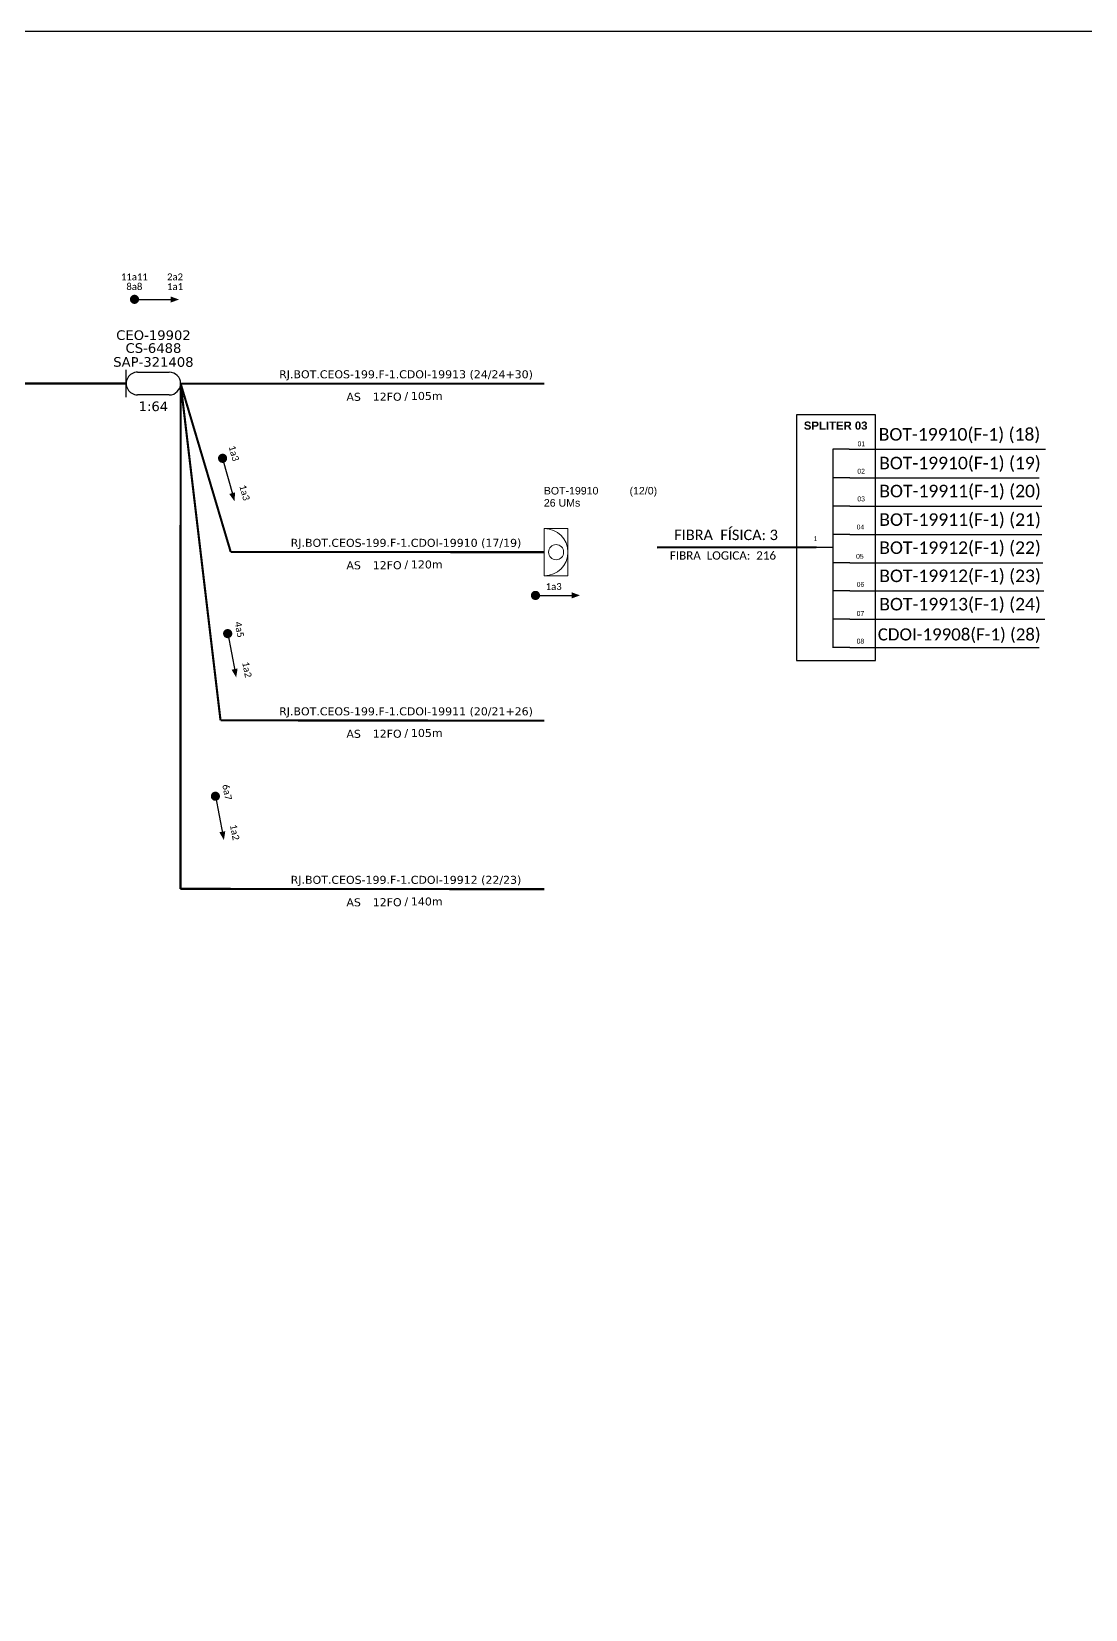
# Model space of a CAD drawing. Extents: x -89 to 749, y 705 to 1299.
# Drawn here: x 138 to 359.8, y 967 to 1299 of the extents above; entities that cross this region are included whole.
import ezdxf
from ezdxf.enums import TextEntityAlignment as Align

# ---------------------------------------------------------------- set-up
doc = ezdxf.new("R2010")
doc.units = 0
for name, color, linetype, lineweight in [("20.0-LEGENDA DOS CDO'S", 1, 'Continuous', 0), ('20.1-CDO_INTERIOR', 1, 'Continuous', 0), ('40.1-ETIQUETAS', 1, 'Continuous', 20)]:
    doc.layers.add(name, color=color, linetype=linetype, lineweight=lineweight)
for name, color, linetype in [('20.4-CEOS', 1, 'Continuous'), ('CAP a instalar', 1, 'Continuous'), ('SETA', 7, 'Continuous'), ('texto', 255, 'Continuous'), ('UNIFILAR', 7, 'Continuous')]:
    doc.layers.add(name, color=color, linetype=linetype)
doc.styles.add('ARIAL', font='arial.ttf')
doc.styles.add('MtXpl_Calibri', font='calibri.ttf')
doc.styles.add('siredit', font='verdana.ttf')
doc.styles.get("Standard").update_dxf_attribs({"font": 'arial.ttf'})
doc.linetypes.add('FENCELINE1', pattern='A,0.25,-0.1,[133,ltypeshp.shx,S=0.1,R=0,X=-0.1,Y=0],-0.1,1', length=1.45)

# ---------------------------------------------------------------- blocks, each defined once
blk = doc.blocks.new('ETIQUETA_RS5F')
at = {"layer": '40.1-ETIQUETAS', "color": 0, "style": 'siredit'}
blk.add_text('/', height=1.5, dxfattribs=at).set_placement((1.58, -1.95), align=Align.MIDDLE_RIGHT)
for tag, p in [('ETIQUETA_R_PRIMARIA', (1.21, 4.1)), ('ETIQUETA_R_SECUNDARIA', (1.21, 2.1)), ('F_ATIVAS/F_MORTAS', (1.14, -4.24))]:
    blk.add_attdef(tag, text='', height=1.5, dxfattribs=at).set_placement(p, align=Align.MIDDLE_CENTER)
for tag, p in [('TIPO_CABO', (-6.58, -2.12)), ('CAP_CABO', (0.4, -2.09))]:
    blk.add_attdef(tag, text='', height=1.5, dxfattribs=at).set_placement(p, align=Align.MIDDLE_RIGHT)
blk.add_attdef('METROS', text='', height=1.5, dxfattribs=at).set_placement((2.14, -1.95), align=Align.MIDDLE_LEFT)
for tag, p in [('FUSÃO_1', (0.85, -8.39)), ('FUSÃO_2', (0.85, -10.6)), ('FUSÃO_3', (0.85, -12.93)), ('FUSÃO_4', (0.85, -15.14)), ('FUSÃO_5', (0.85, -17.16))]:
    blk.add_attdef(tag, text='', height=1.5, dxfattribs=at).set_placement(p, align=Align.CENTER)
blk = doc.blocks.new('CDOI_INT')
at = {"layer": '20.1-CDO_INTERIOR', "color": 0, "lineweight": 18}
blk.add_lwpolyline([(4.25, -4.25), (4.25, 4.25), (0, 4.25), (0, -4.25)], close=True, dxfattribs=at)
blk.add_circle((2.12, 0), 1.36, dxfattribs=at)
blk.add_arc((0, 0), 4.25, 270, 90, dxfattribs=at)
at = {"layer": "20.0-LEGENDA DOS CDO'S", "color": 0, "style": 'ARIAL'}
for tag, p in [('CDO_N', (-0.08, 10.38)), ('SPLITER_1', (21.18, 10.38)), ('SURVEY', (-0.08, 8.2)), ('SPLITER_2', (21.19, 8.68)), ('SAP', (-0.08, 6.23)), ('1:XX', (5.94, -2.22)), ('UMS', (5.94, -4.24))]:
    blk.add_attdef(tag, p, '', height=1.36, dxfattribs=at)
blk.add_attdef('FIBRAS_UTILIZADAS', text='', height=1.36, dxfattribs=at).set_placement((15.34, 10.38), align=Align.CENTER)

msp = doc.modelspace()

# ---------------------------------------------------------------- linework, layer by layer
msp.add_lwpolyline([(-89.32, 705.02), (749.25, 705.02), (749.25, 1299.02), (-89.32, 1299.02), (-89.32, 705.02)])
at = {"const_width": 0.962}
for points in [[(159.21, 1242.67, 1), (160.17, 1242.67, 1)], [(178.1, 1209.68, 1), (178.35, 1208.75, 1)], [(178.1, 1209.68, 1), (178.35, 1208.75, 1)], [(179.2, 1172.8, 1), (179.39, 1171.85, 1)], [(179.2, 1172.8, 1), (179.39, 1171.85, 1)], [(176.62, 1138.57, 1), (176.8, 1137.63, 1)], [(176.62, 1138.57, 1), (176.8, 1137.63, 1)]]:
    msp.add_lwpolyline(points, format="xyb", close=True, dxfattribs=at)
at = {"color": 7}
msp.add_lwpolyline([(298.99, 1166.69), (315.62, 1166.69), (315.62, 1218.33), (298.99, 1218.33)], close=True, dxfattribs=at)
at = {"color": 1}
msp.add_lwpolyline([(243.58, 1180.36, 0.962, 0.962, 1), (244.55, 1180.36, 0.962, 0.962, 1)], format="xyseb", close=True, dxfattribs=at)
at = {"layer": '20.4-CEOS', "color": 5}
for p, q in [((160.32, 1227.34), (167.01, 1227.33)), ((167.01, 1222.56), (160.32, 1222.57))]:
    msp.add_line(p, q, dxfattribs=at)
msp.add_lwpolyline([(157.93, 1222.08), (157.94, 1227.83)], dxfattribs=at)
for centre, start, end in [((160.32, 1224.95), 89.9211, 269.9211), ((167.01, 1224.94), 269.9211, 89.9211)]:
    msp.add_arc(centre, 2.38, start, end, dxfattribs=at)
at = {"layer": 'CAP a instalar', "color": 7, "linetype": 'FENCELINE1', "ltscale": 7, "const_width": 0.449}
msp.add_lwpolyline([(47.94, 1224.98), (157.94, 1224.96)], dxfattribs=at)
at = {"layer": 'CAP a instalar', "color": 251, "linetype": 'FENCELINE1', "ltscale": 7, "const_width": 0.449}
for points in [[(169.35, 1224.94), (245.92, 1224.92)], [(169.39, 1224.97), (169.36, 1118.55)], [(169.39, 1224.97), (177.79, 1154.07)], [(177.79, 1154.07), (245.92, 1154)], [(169.36, 1118.61), (245.92, 1118.54)]]:
    msp.add_lwpolyline(points, dxfattribs=at)
at = {"layer": 'CAP a instalar', "color": 1, "linetype": 'FENCELINE1', "ltscale": 7, "const_width": 0.449}
for points in [[(169.39, 1224.97), (179.93, 1189.52)], [(179.93, 1189.52), (245.92, 1189.46)]]:
    msp.add_lwpolyline(points, dxfattribs=at)
at = {"layer": 'SETA'}
for points in [[(159.69, 1242.67), (167.96, 1242.67)], [(178.22, 1209.21), (180.42, 1201.24)], [(178.22, 1209.21), (180.42, 1201.24)], [(179.3, 1172.33), (180.87, 1164.2)], [(179.3, 1172.33), (180.87, 1164.2)], [(176.71, 1138.1), (178.28, 1129.97)], [(176.71, 1138.1), (178.28, 1129.97)]]:
    msp.add_lwpolyline(points, dxfattribs=at)
at = {"layer": 'SETA', "color": 1}
msp.add_lwpolyline([(244.06, 1180.36), (252.34, 1180.36)], dxfattribs=at)
at = {"layer": 'SETA'}
for points in [[(167.3, 1243.27), (169.06, 1242.63), (167.3, 1241.99)], [(180.87, 1202.05), (180.72, 1200.18), (179.64, 1201.71)], [(180.87, 1202.05), (180.72, 1200.18), (179.64, 1201.71)], [(181.38, 1164.98), (181.09, 1163.12), (180.12, 1164.73)], [(181.38, 1164.98), (181.09, 1163.12), (180.12, 1164.73)], [(178.8, 1130.75), (178.5, 1128.9), (177.54, 1130.51)], [(178.8, 1130.75), (178.5, 1128.9), (177.54, 1130.51)]]:
    msp.add_solid(points, dxfattribs=at)
at = {"layer": 'SETA', "color": 1}
msp.add_solid([(251.67, 1181.02), (253.44, 1180.37), (251.67, 1179.73)], dxfattribs=at)
at = {"layer": 'UNIFILAR', "color": 7, "linetype": 'Continuous'}
for p, q in [((306.66, 1211.16), (306.66, 1169.36)), ((310.05, 1211.16), (306.66, 1211.16)), ((310.22, 1205.12), (306.83, 1205.12)), ((310.22, 1199.16), (306.83, 1199.16)), ((310.22, 1193.17), (306.83, 1193.17)), ((303.15, 1190.54), (306.65, 1190.54)), ((310.22, 1187.24), (306.83, 1187.24)), ((310.22, 1181.3), (306.83, 1181.3)), ((310.22, 1175.34), (306.83, 1175.34)), ((310.22, 1169.4), (306.83, 1169.4))]:
    msp.add_line(p, q, dxfattribs=at)
at = {"layer": 'UNIFILAR', "color": 10, "linetype": 'Continuous'}
for p, q in [((310.05, 1211.16), (351.4, 1211.15)), ((310.22, 1205.12), (350.04, 1205.1)), ((310.22, 1199.17), (350.63, 1199.16)), ((310.22, 1193.18), (350.63, 1193.17)), ((310.22, 1187.25), (350.84, 1187.24)), ((310.22, 1181.31), (351.06, 1181.3)), ((310.22, 1175.36), (351.23, 1175.34)), ((310.21, 1169.4), (350.04, 1169.39))]:
    msp.add_line(p, q, dxfattribs=at)
at = {"layer": 'UNIFILAR', "color": 1, "linetype": 'Continuous', "lineweight": 60}
msp.add_line((303.15, 1190.54), (269.67, 1190.43), dxfattribs=at)

# ---------------------------------------------------------------- block references
at = {"layer": '40.1-ETIQUETAS', "color": 251}
ref = msp.add_blockref('ETIQUETA_RS5F', (215.49, 1224.53), dxfattribs=dict(at, xscale=1.122659979531921, yscale=1.122659979531921, zscale=1.122659979531921))
ref.add_attrib('ETIQUETA_R_SECUNDARIA', 'RJ.BOT.CEOS-199.F-1.CDOI-19913 (24/24+30)', dxfattribs={"color": 0, "height": 1.684, "style": 'siredit'}).set_placement((216.82, 1226.9), align=Align.MIDDLE_CENTER)
ref.add_attrib('TIPO_CABO', 'AS ', dxfattribs={"color": 0, "height": 1.684, "style": 'siredit'}).set_placement((208.06, 1222.16), align=Align.MIDDLE_RIGHT)
ref.add_attrib('CAP_CABO', '12FO', dxfattribs={"color": 0, "height": 1.684, "style": 'siredit'}).set_placement((215.9, 1222.18), align=Align.MIDDLE_RIGHT)
ref.add_attrib('METROS', '105m', dxfattribs={"color": 0, "height": 1.684, "style": 'siredit'}).set_placement((217.86, 1222.34), align=Align.MIDDLE_LEFT)
at = {"layer": '40.1-ETIQUETAS', "color": 1}
ref = msp.add_blockref('CDOI_INT', (245.92, 1189.46), dxfattribs=dict(at, xscale=1.169838139140227, yscale=1.169838139140227, zscale=1.169838139140227))
ref.add_attrib('CDO_N', 'BOT-19910', (245.82, 1201.6), dxfattribs={"layer": "20.0-LEGENDA DOS CDO'S", "color": 0, "height": 1.591, "style": 'ARIAL'})
ref.add_attrib('FIBRAS_UTILIZADAS', '(12/0)', (263.86, 1201.6), dxfattribs={"layer": "20.0-LEGENDA DOS CDO'S", "color": 0, "height": 1.591, "style": 'ARIAL'})
ref.add_attrib('SURVEY', '26 UMs', (245.83, 1199.05), dxfattribs={"layer": "20.0-LEGENDA DOS CDO'S", "color": 0, "height": 1.591, "style": 'ARIAL'})
ref = msp.add_blockref('ETIQUETA_RS5F', (215.49, 1189.07), dxfattribs=dict(at, xscale=1.122659979531921, yscale=1.122659979531921, zscale=1.122659979531921))
ref.add_attrib('ETIQUETA_R_SECUNDARIA', 'RJ.BOT.CEOS-199.F-1.CDOI-19910 (17/19)', dxfattribs={"color": 0, "height": 1.684, "style": 'siredit'}).set_placement((216.82, 1191.43), align=Align.MIDDLE_CENTER)
ref.add_attrib('TIPO_CABO', 'AS ', dxfattribs={"color": 0, "height": 1.684, "style": 'siredit'}).set_placement((208.06, 1186.7), align=Align.MIDDLE_RIGHT)
ref.add_attrib('CAP_CABO', '12FO', dxfattribs={"color": 0, "height": 1.684, "style": 'siredit'}).set_placement((215.9, 1186.72), align=Align.MIDDLE_RIGHT)
ref.add_attrib('METROS', '120m', dxfattribs={"color": 0, "height": 1.684, "style": 'siredit'}).set_placement((217.86, 1186.88), align=Align.MIDDLE_LEFT)
at = {"layer": '40.1-ETIQUETAS', "color": 251}
ref = msp.add_blockref('ETIQUETA_RS5F', (215.49, 1153.61), dxfattribs=dict(at, xscale=1.122659979531921, yscale=1.122659979531921, zscale=1.122659979531921))
ref.add_attrib('ETIQUETA_R_SECUNDARIA', 'RJ.BOT.CEOS-199.F-1.CDOI-19911 (20/21+26)', dxfattribs={"color": 0, "height": 1.684, "style": 'siredit'}).set_placement((216.82, 1155.97), align=Align.MIDDLE_CENTER)
ref.add_attrib('TIPO_CABO', 'AS ', dxfattribs={"color": 0, "height": 1.684, "style": 'siredit'}).set_placement((208.06, 1151.24), align=Align.MIDDLE_RIGHT)
ref.add_attrib('CAP_CABO', '12FO', dxfattribs={"color": 0, "height": 1.684, "style": 'siredit'}).set_placement((215.9, 1151.26), align=Align.MIDDLE_RIGHT)
ref.add_attrib('METROS', '105m', dxfattribs={"color": 0, "height": 1.684, "style": 'siredit'}).set_placement((217.86, 1151.42), align=Align.MIDDLE_LEFT)
ref = msp.add_blockref('ETIQUETA_RS5F', (215.49, 1118.15), dxfattribs=dict(at, xscale=1.122659979531921, yscale=1.122659979531921, zscale=1.122659979531921))
ref.add_attrib('ETIQUETA_R_SECUNDARIA', 'RJ.BOT.CEOS-199.F-1.CDOI-19912 (22/23)', dxfattribs={"color": 0, "height": 1.684, "style": 'siredit'}).set_placement((216.82, 1120.51), align=Align.MIDDLE_CENTER)
ref.add_attrib('TIPO_CABO', 'AS ', dxfattribs={"color": 0, "height": 1.684, "style": 'siredit'}).set_placement((208.06, 1115.78), align=Align.MIDDLE_RIGHT)
ref.add_attrib('CAP_CABO', '12FO', dxfattribs={"color": 0, "height": 1.684, "style": 'siredit'}).set_placement((215.9, 1115.8), align=Align.MIDDLE_RIGHT)
ref.add_attrib('METROS', '140m', dxfattribs={"color": 0, "height": 1.684, "style": 'siredit'}).set_placement((217.86, 1115.96), align=Align.MIDDLE_LEFT)

# ---------------------------------------------------------------- texts
at = {"color": 1, "insert": (247.9, 1182.22), "char_height": 1.4437, "width": 24.4078, "attachment_point": 5, "style": 'ARIAL'}
msp.add_mtext('\\C7;\\fCalibri|b0|i0|c0|p34;1a3', dxfattribs=at)
at = {"layer": '20.4-CEOS', "color": 5, "style": 'siredit'}
for tag, text, p in [('CEO-19902', 'CEOSXXX', (163.68, 1236.14)), ('CS-6488', 'CS-XXXX', (163.68, 1233.43)), ('SAP-321408', 'SAP 321408', (163.67, 1230.5)), ('1:64', '1:XX', (163.66, 1221.17))]:
    msp.add_attdef(tag, text=text, height=2.02, rotation=359.9211, dxfattribs=at).set_placement(p, align=Align.TOP_CENTER)
at = {"layer": 'texto', "color": 7, "linetype": 'FENCELINE1', "style": 'MtXpl_Calibri'}
msp.add_text('CDOI-19908(F-1) (28)', height=2.5475, dxfattribs=at).set_placement((316.1, 1170.88))
at = {"layer": 'texto'}
for s, insert, char_height, width, attachment_point in [('\\C7;\\fCalibri|b0|i0|c0|p34;11a11', (159.66, 1247.39), 1.4438, 24.4078, 5), ('\\C7;\\fCalibri|b0|i0|c0|p34;8a8', (159.66, 1245.35), 1.4438, 24.4078, 5), ('\\C7;\\fCalibri|b0|i0|c0|p34;2a2', (168.22, 1247.39), 1.4438, 24.4078, 5), ('\\C7;\\fCalibri|b0|i0|c0|p34;1a1', (168.22, 1245.35), 1.4438, 24.4078, 5), ('{\\fArial|b1|i0|c0|p34;\\C10;SPLITER 03}', (307.23, 1216.09), 1.7087, 15.9986, 5), ('\\pt68.64753;{\\fCalibri|b0|i0|c0|p34;\\C7;BOT-19910(F-1) (18)}', (316.3, 1215.58), 2.6403, 80.5541, 1), ('\\C7;\\fArial|b0|i0|;\\H1.0273588255048;01 ', (312.64, 1212.26), 1.7087, 3.4267, 5), ('\\C7;\\fCalibri|b0|i0|c0|p34;BOT-19910(F-1) (19)', (316.39, 1209.54), 2.6403, 45.2747, 1), ('\\C7;\\fArial|b0|i0|;\\H1.0273588255048;02 ', (312.59, 1206.49), 1.7087, 3.6173, 5), ('\\C7;\\fCalibri|b0|i0|c0|p34;BOT-19911(F-1) (20)', (316.43, 1203.65), 2.6403, 84.4052, 1), ('\\C7;\\fArial|b0|i0|;\\H1.0273588255048;03 ', (312.59, 1200.67), 1.7087, 3.3264, 5), ('\\C7;\\fCalibri|b0|i0|c0|p34;BOT-19911(F-1) (21)', (316.43, 1197.64), 2.6403, 84.4052, 1), ('\\C7;\\fCalibri|b0|i0|c0|p34;FIBRA  FÍSICA: 3', (284.17, 1193.09), 2.2002, 33.264, 5), ('\\C7;\\fArial|b0|i0|;\\H1.0273588255048;1', (302.99, 1192.3), 1.7087, 1.6925, 5), ('\\C7;\\fArial|b0|i0|;\\H1.0273588255048;04 ', (312.44, 1194.75), 1.7087, 3.6173, 5), ('\\C7;\\fCalibri|b0|i0|c0|p34;BOT-19912(F-1) (22)', (316.42, 1191.73), 2.6403, 84.4052, 1), ('\\C7;\\fCalibri|b0|i0|c0|p34;FIBRA  LOGICA:  216', (283.51, 1188.76), 1.7603, 33.264, 5), ('\\C7;\\fArial|b0|i0|;\\H1.0273588255048;05 ', (312.32, 1188.58), 1.7087, 4.4489, 5), ('\\C7;\\fCalibri|b0|i0|c0|p34;BOT-19912(F-1) (23)', (316.42, 1185.8), 2.6403, 84.4052, 1), ('\\C7;\\fArial|b0|i0|;\\H1.0273588255048;06 ', (312.44, 1182.67), 1.7087, 3.6173, 5), ('\\C7;\\fCalibri|b0|i0|c0|p34;BOT-19913(F-1) (24)', (316.42, 1179.84), 2.6403, 84.4052, 1), ('\\C7;\\fArial|b0|i0|;\\H1.0273588255048;07 ', (312.44, 1176.55), 1.7087, 3.6173, 5), ('\\C7;\\fArial|b0|i0|;\\H1.0273588255048;08 ', (312.44, 1170.73), 1.7087, 3.6173, 5)]:
    msp.add_mtext(s, dxfattribs=dict(at, insert=insert, char_height=char_height, width=width, attachment_point=attachment_point))
at = {"layer": 'texto', "char_height": 1.4437, "width": 24.4078, "attachment_point": 5}
for s, insert, rotation in [('\\C7;\\fCalibri|b0|i0|c0|p34;1a3', (180.61, 1210.25), 285.3858), ('\\C7;\\fCalibri|b0|i0|c0|p34;1a3', (182.86, 1201.98), 285.3858), ('\\C7;\\fCalibri|b0|i0|c0|p34;4a5', (181.76, 1173.18), 280.9384), ('\\C7;\\fCalibri|b0|i0|c0|p34;1a2', (183.36, 1164.75), 280.9384), ('\\C7;\\fCalibri|b0|i0|c0|p34;6a7', (179.18, 1138.95), 280.9384), ('\\C7;\\fCalibri|b0|i0|c0|p34;1a2', (180.78, 1130.52), 280.9384)]:
    msp.add_mtext(s, dxfattribs=dict(at, insert=insert, rotation=rotation))

doc.saveas('drawing.dxf')
